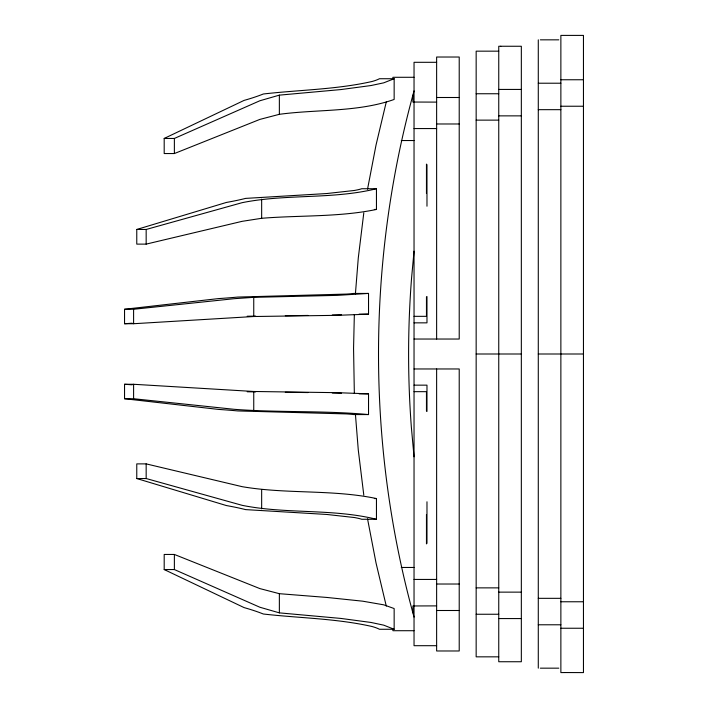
<?xml version="1.0" encoding="UTF-8"?>
<svg xmlns="http://www.w3.org/2000/svg" width="708" height="708" viewBox="0 0 708 708"><rect width="100%" height="100%" fill="white"/><g stroke="black" fill="none" stroke-linecap="round" stroke-linejoin="round"><path stroke-width="1.06" d="M354.345 314.467L353.558 348.354L354.345 393.533M355.407 293.935L358.283 257.995L363.806 212.825M414.038 251.207L411.605 277.642A972.872 972.872 0 0 0 411.33 426.862L414.038 456.793M367.532 189.204L376.028 145.052L386.276 101.934M414.038 90.925C366.673 262.128 366.673 445.872 414.038 617.075M392.4 79.34L392.975 77.287L414.038 77.287M394.152 78.73L383.727 82.836L370.983 85.544L340.964 89.562L279.359 95.138L259.845 100.766L174.372 138.449L164.194 138.449L164.194 153.548L174.372 153.548L259.845 119.413L279.359 114.315C317.317 109.182 357.629 112.351 394.152 99.456L394.152 78.73L379.444 78.73A79.464 12.886 0 0 1 372.01 81.5C336.353 89.553 299.511 89.854 263.314 93.996A317.848 51.542 0 0 1 244.101 100.394L164.194 138.449M376.452 188.726C332.574 199.594 286.306 193.753 242.136 202.674L146.167 229.463L136.768 229.463L136.768 244.118L146.167 244.118L242.136 221.33L261.659 218.294C299.803 215.161 338.831 217.259 376.452 209.453L376.452 188.726L361.735 188.726A78.499 8.124 0 0 1 354.354 190.47L326.654 193.549L245.614 198.39A314.281 32.524 0 0 1 226.401 202.444L136.768 229.463M368.532 293.431L337.194 295.369L253.747 297.342L234.224 298.688L133.6 309.263L124.546 309.263L124.546 323.724L133.6 323.724L253.747 316.52L337.185 315.326L368.532 314.157L368.532 293.431L353.823 293.431A77.942 3.053 0 0 1 346.469 294.086L237.693 297.068A312.237 12.222 0 0 1 218.462 298.599L124.546 309.263M124.546 323.724L132.192 323.202M341.548 314.733L332.317 314.971M436.632 62.304L414.038 62.304L414.038 645.696L436.632 645.696M247.198 316.228L255.659 316.113M308.042 315.432L285.297 315.741M498.751 51.162L476.157 51.162L476.157 656.838L498.751 656.838M540.337 39.834L558.816 39.834M560.869 79.756L583.454 79.756M538.284 83.217L560.869 83.217M498.751 89.429L521.336 89.429M476.157 93.748L498.751 93.748M436.632 97.5L459.218 97.5M436.632 102.111L412.914 102.04L412.914 95.146M560.869 106.235L583.454 106.235M538.284 109.669L560.869 109.669M498.751 115.864L521.336 115.864M476.157 120.13L498.751 120.13M436.632 123.98L459.218 123.98M414.038 128.564L436.632 128.564M401.268 140.538L414.038 140.538M374.346 209.453L376.452 209.453M359.071 314.157L368.532 314.157M414.038 316.334L426.464 316.334L426.464 296.979M414.038 322.848L426.977 322.848L426.977 296.555M414.038 339.035L459.218 339.035L459.218 57.021L436.632 57.021L436.632 339.035M476.157 354L521.336 354M538.284 354L583.454 354M414.038 368.965L459.218 368.965L459.218 650.979L436.632 650.979L436.632 368.965M124.546 384.276L133.6 384.276L253.747 391.48L337.185 392.674L368.532 393.843L368.532 414.569L353.823 414.569A77.942 3.053 0 0 0 346.469 413.914L237.693 410.932A312.237 12.222 0 0 0 218.462 409.401L124.546 398.737L124.546 384.276L132.192 384.798M414.038 385.152L426.977 385.152L426.977 411.445M414.038 391.666L426.464 391.666L426.464 411.021M359.071 393.843L368.532 393.843M124.546 398.737L133.6 398.737L234.224 409.312C278.908 412.702 323.892 410.445 368.532 414.569M146.167 463.882L136.768 463.882L136.768 478.537L226.401 505.556A314.281 32.524 0 0 1 245.614 509.61L326.654 514.45L354.354 517.53A78.499 8.124 0 0 1 361.735 519.274L376.452 519.274L376.452 498.547C332.335 489.272 286.466 494.281 242.136 486.67L146.167 463.882L146.167 478.537L242.136 505.326C286.306 514.247 332.574 508.406 376.452 519.274M136.768 478.537L146.167 478.537M374.346 498.547L376.452 498.547M174.372 554.452L164.194 554.452L164.194 569.551L244.11 607.606A317.848 51.542 0 0 1 263.314 614.004C299.511 618.146 336.353 618.438 372.001 626.5A79.464 12.886 0 0 1 379.444 629.27L394.152 629.27L394.152 608.544L383.763 604.836L362.682 601.18L327.043 597.464L279.359 593.685L259.845 588.587L174.372 554.452L174.372 569.551L259.845 607.234L279.359 612.862L340.964 618.438L370.983 622.456L383.727 625.164L394.152 629.27M401.268 567.462L414.038 567.462M164.194 569.551L174.372 569.551M414.038 579.436L436.632 579.436M436.632 584.02L459.218 584.02M476.157 587.87L498.751 587.87M498.751 592.136L521.336 592.136M538.284 598.331L560.869 598.331M560.869 601.765L583.454 601.765M436.632 605.889L412.914 605.96L412.914 612.854M436.632 610.5L459.218 610.5M476.157 614.252L498.751 614.252M498.751 618.571L521.336 618.571M538.284 624.783L560.869 624.783M560.869 628.244L583.454 628.244M414.038 630.713L392.975 630.713L392.4 628.66M540.337 668.166L558.816 668.166M255.659 391.887L247.198 391.772M285.297 392.259L308.042 392.568M332.317 393.029L341.548 393.267M386.276 606.066L376.028 562.949L367.532 518.796M363.806 495.175L358.283 450.005L355.407 414.065M538.284 39.834L538.284 668.166M426.977 164.637L426.977 206.214M426.977 501.786L426.977 543.363M426.464 164.097L426.464 193.496M426.464 514.504L426.464 543.903M279.359 95.138L279.359 114.315M279.359 593.685L279.359 612.862M261.659 199.116L261.659 218.294M261.659 489.706L261.659 508.884M253.747 297.342L253.747 316.52M253.747 391.48L253.747 410.658M174.372 138.449L174.372 153.548M146.167 229.463L146.167 244.118M133.6 309.263L133.6 323.724M133.6 384.276L133.6 398.737M564.975 672.547L560.869 672.6L560.869 35.4L583.454 35.4L583.454 672.6L564.975 672.547M500.804 46.25L498.751 46.259L498.751 661.741L521.336 661.741L521.336 46.259L500.804 46.25"/></g></svg>
